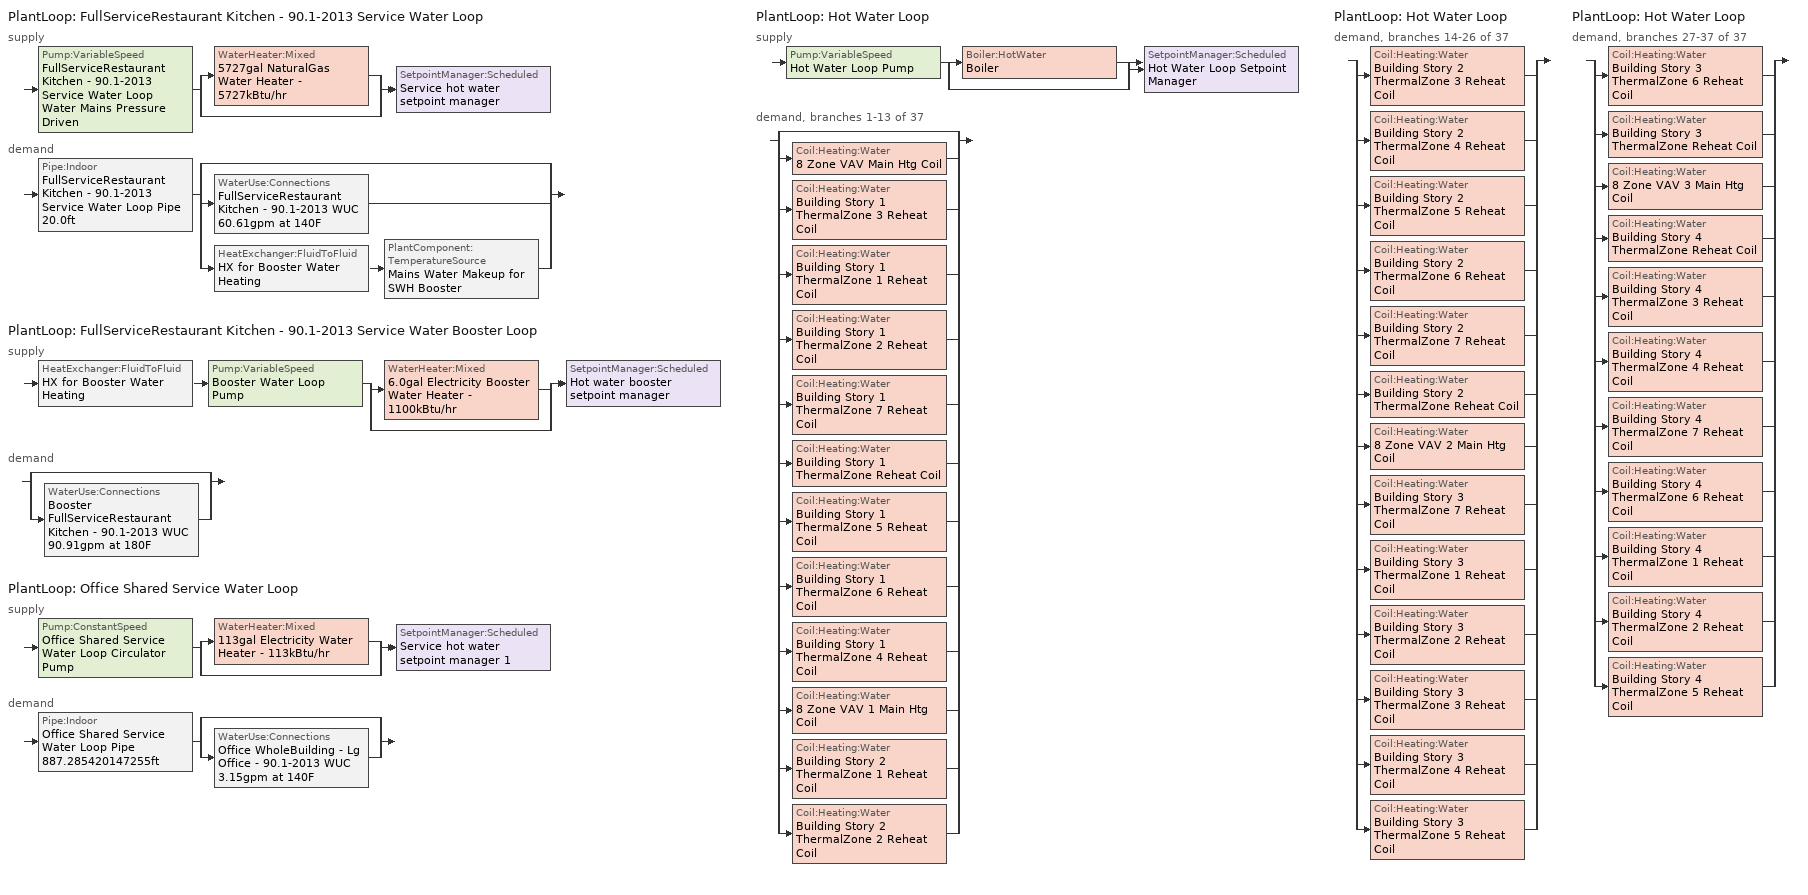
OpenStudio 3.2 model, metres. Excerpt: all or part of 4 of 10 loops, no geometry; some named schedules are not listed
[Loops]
PlantLoop 'FullServiceRestaurant Kitchen - 90.1-2013 Service Water Loop'
 supply: Pump:VariableSpeed 'FullServiceRestaurant Kitchen - 90.1-2013 Service Water Loop Water Mains Pressure Driven' > split
  | WaterHeater:Mixed '5727gal NaturalGas Water Heater - 5727kBtu/hr'
  | bypass
  join > SetpointManager:Scheduled 'Service hot water setpoint manager'
 demand: Pipe:Indoor 'FullServiceRestaurant Kitchen - 90.1-2013 Service Water Loop Pipe 20.0ft' > split
  | bypass
  | WaterUse:Connections 'FullServiceRestaurant Kitchen - 90.1-2013 WUC 60.61gpm at 140F'
  | HeatExchanger:FluidToFluid 'HX for Booster Water Heating' > PlantComponent:TemperatureSource 'Mains Water Makeup for SWH Booster'
PlantLoop 'FullServiceRestaurant Kitchen - 90.1-2013 Service Water Booster Loop'
 supply: HeatExchanger:FluidToFluid 'HX for Booster Water Heating' > Pump:VariableSpeed 'Booster Water Loop Pump' > split
  | WaterHeater:Mixed '6.0gal Electricity Booster Water Heater - 1100kBtu/hr'
  | bypass
  join > SetpointManager:Scheduled 'Hot water booster setpoint manager'
 demand: split
  | bypass
  | WaterUse:Connections 'Booster FullServiceRestaurant Kitchen - 90.1-2013 WUC 90.91gpm at 180F'
PlantLoop 'Office Shared Service Water Loop'
 supply: Pump:ConstantSpeed 'Office Shared Service Water Loop Circulator Pump' > split
  | WaterHeater:Mixed '113gal Electricity Water Heater - 113kBtu/hr'
  | bypass
  join > SetpointManager:Scheduled 'Service hot water setpoint manager 1'
 demand: Pipe:Indoor 'Office Shared Service Water Loop Pipe 887.285420147255ft' > split
  | bypass
  | WaterUse:Connections 'Office WholeBuilding - Lg Office - 90.1-2013 WUC 3.15gpm at 140F'
PlantLoop 'Hot Water Loop'
 supply: Pump:VariableSpeed 'Hot Water Loop Pump' > split
  | Boiler:HotWater 'Boiler'
  | bypass
  join > SetpointManager:Scheduled 'Hot Water Loop Setpoint Manager'
 demand, branches 1-13 of 37: split
  | bypass
  | Coil:Heating:Water '8 Zone VAV Main Htg Coil'
  | Coil:Heating:Water 'Building Story 1 ThermalZone 3 Reheat Coil'
  | Coil:Heating:Water 'Building Story 1 ThermalZone 1 Reheat Coil'
  | Coil:Heating:Water 'Building Story 1 ThermalZone 2 Reheat Coil'
  | Coil:Heating:Water 'Building Story 1 ThermalZone 7 Reheat Coil'
  | Coil:Heating:Water 'Building Story 1 ThermalZone Reheat Coil'
  | Coil:Heating:Water 'Building Story 1 ThermalZone 5 Reheat Coil'
  | Coil:Heating:Water 'Building Story 1 ThermalZone 6 Reheat Coil'
  | Coil:Heating:Water 'Building Story 1 ThermalZone 4 Reheat Coil'
  | Coil:Heating:Water '8 Zone VAV 1 Main Htg Coil'
  | Coil:Heating:Water 'Building Story 2 ThermalZone 1 Reheat Coil'
  | Coil:Heating:Water 'Building Story 2 ThermalZone 2 Reheat Coil'
PlantLoop 'Hot Water Loop'
 demand, branches 14-26 of 37: split
  | Coil:Heating:Water 'Building Story 2 ThermalZone 3 Reheat Coil'
  | Coil:Heating:Water 'Building Story 2 ThermalZone 4 Reheat Coil'
  | Coil:Heating:Water 'Building Story 2 ThermalZone 5 Reheat Coil'
  | Coil:Heating:Water 'Building Story 2 ThermalZone 6 Reheat Coil'
  | Coil:Heating:Water 'Building Story 2 ThermalZone 7 Reheat Coil'
  | Coil:Heating:Water 'Building Story 2 ThermalZone Reheat Coil'
  | Coil:Heating:Water '8 Zone VAV 2 Main Htg Coil'
  | Coil:Heating:Water 'Building Story 3 ThermalZone 7 Reheat Coil'
  | Coil:Heating:Water 'Building Story 3 ThermalZone 1 Reheat Coil'
  | Coil:Heating:Water 'Building Story 3 ThermalZone 2 Reheat Coil'
  | Coil:Heating:Water 'Building Story 3 ThermalZone 3 Reheat Coil'
  | Coil:Heating:Water 'Building Story 3 ThermalZone 4 Reheat Coil'
  | Coil:Heating:Water 'Building Story 3 ThermalZone 5 Reheat Coil'
PlantLoop 'Hot Water Loop'
 demand, branches 27-37 of 37: split
  | Coil:Heating:Water 'Building Story 3 ThermalZone 6 Reheat Coil'
  | Coil:Heating:Water 'Building Story 3 ThermalZone Reheat Coil'
  | Coil:Heating:Water '8 Zone VAV 3 Main Htg Coil'
  | Coil:Heating:Water 'Building Story 4 ThermalZone Reheat Coil'
  | Coil:Heating:Water 'Building Story 4 ThermalZone 3 Reheat Coil'
  | Coil:Heating:Water 'Building Story 4 ThermalZone 4 Reheat Coil'
  | Coil:Heating:Water 'Building Story 4 ThermalZone 7 Reheat Coil'
  | Coil:Heating:Water 'Building Story 4 ThermalZone 6 Reheat Coil'
  | Coil:Heating:Water 'Building Story 4 ThermalZone 1 Reheat Coil'
  | Coil:Heating:Water 'Building Story 4 ThermalZone 2 Reheat Coil'
  | Coil:Heating:Water 'Building Story 4 ThermalZone 5 Reheat Coil'
[Construction]
Uninsulated copper pipe 0.75in type L: Copper pipe 0.75in type L
Uninsulated copper pipe 0.75in type L 1: Copper pipe 0.75in type L 1
[Material] Roughness=Smooth; Thickness {m}=0.001143; Conductivity {W/m-K}=386; Density {kg/m3}=8906.27; Specific Heat {J/kg-K}=385.1856; Thermal Absorptance=0.9; Solar Absorptance=0.7; Visible Absorptance=0.7
Copper pipe 0.75in type L; Copper pipe 0.75in type L 1
[WaterUse:Connections] Drain Water Heat Exchanger Type=None; Drain Water Heat Exchanger Destination=Plant
Name | Water Use Equipment Name 1
Booster FullServiceRestaurant Kitchen - 90.1-2013 WUC 90.91gpm at 180F | Booster FullServiceRestaurant Kitchen - 90.1-2013 Service Water Use 90.91gpm at 180F
FullServiceRestaurant Kitchen - 90.1-2013 WUC 60.61gpm at 140F | FullServiceRestaurant Kitchen - 90.1-2013 Service Water Use 60.61gpm at 140F
Office WholeBuilding - Lg Office - 90.1-2013 WUC 3.15gpm at 140F | Office WholeBuilding - Lg Office - 90.1-2013 Service Water Use 3.15gpm at 140F
[WaterUse:Equipment:Definition] Sensible Fraction Schedule=Fraction Sensible - 0.2; Latent Fraction Schedule=Fraction Latent - 0.05
Name | Peak Flow Rate {m3/s} | Target Temperature Schedule
Booster FullServiceRestaurant Kitchen - 90.1-2013 Service Water Use Def 90.91gpm | 0.0057355 | Mixed Water At Faucet Temp - 180F
FullServiceRestaurant Kitchen - 90.1-2013 Service Water Use Def 60.61gpm | 0.00382367 | Mixed Water At Faucet Temp - 140F
Office WholeBuilding - Lg Office - 90.1-2013 Service Water Use Def 3.15gpm | 0.000198892 | Mixed Water At Faucet Temp - 140F 1
[WaterUse:Equipment]
Name | Water Use Equipment Definition | Flow Rate Fraction Schedule
Booster FullServiceRestaurant Kitchen - 90.1-2013 Service Water Use 90.91gpm at 180F | Booster FullServiceRestaurant Kitchen - 90.1-2013 Service Water Use Def 90.91gpm | RestaurantSitDown BLDG_SWH_SCH
FullServiceRestaurant Kitchen - 90.1-2013 Service Water Use 60.61gpm at 140F | FullServiceRestaurant Kitchen - 90.1-2013 Service Water Use Def 60.61gpm | RestaurantSitDown BLDG_SWH_SCH
Office WholeBuilding - Lg Office - 90.1-2013 Service Water Use 3.15gpm at 140F | Office WholeBuilding - Lg Office - 90.1-2013 Service Water Use Def 3.15gpm | OfficeLarge BLDG_SWH_SCH
[PlantLoop] Glycol Concentration=0; Plant Loop Volume {m3}=Autocalculate; Load Distribution Scheme=Optimal
FullServiceRestaurant Kitchen - 90.1-2013 Service Water Loop; Office Shared Service Water Loop: Maximum Loop Temperature {C}=60; Minimum Loop Temperature {C}=10
FullServiceRestaurant Kitchen - 90.1-2013 Service Water Booster Loop: 
Hot Water Loop: Minimum Loop Temperature {C}=10; Fluid Type=Water
[Sizing:Plant] Loop Type=Heating; Sizing Option=NonCoincident; Zone Timesteps in Averaging Window=1; Coincident Sizing Factor Mode=None
Name | Design Loop Exit Temperature {C} | Loop Design Temperature Difference {deltaC}
FullServiceRestaurant Kitchen - 90.1-2013 Service Water Loop; Office Shared Service Water Loop | 60 | 5
FullServiceRestaurant Kitchen - 90.1-2013 Service Water Booster Loop | 82.2222 | 5
Hot Water Loop | 82.2222 | 11.1111
[SetpointManager:Scheduled] Control Variable=Temperature
Name | Schedule | Setpoint Node or NodeList
Service hot water setpoint manager | Service Water Loop Temp - 140F | FullServiceRestaurant Kitchen - 90.1-2013 Service Water Loop Supply Outlet Node
Hot water booster setpoint manager | Service Water Booster Temp - 180.00000000000006F | FullServiceRestaurant Kitchen - 90.1-2013 Service Water Booster Loop Supply Outlet Node
Service hot water setpoint manager 1 | Service Water Loop Temp - 140F 1 | Office Shared Service Water Loop Supply Outlet Node
Hot Water Loop Setpoint Manager | Hot Water Loop Temp - 180F | Hot Water Loop Supply Outlet Node
[Pump:VariableSpeed] Skin Loss Radiative Fraction=0.5; Design Power Sizing Method=PowerPerFlowPerPressure; Design Electric Power per Unit Flow Rate {W/(m3/s)}=348701.1; Design Shaft Power per Unit Flow Rate per Unit Head {W-s/m3-Pa}=1.28205; Design Minimum Flow Rate Fraction=0
Name | Rated Pump Head {Pa} | Motor Efficiency | Pump Control Type | Rated Power Consumption {W} | Minimum Flow Rate {m3/s}
FullServiceRestaurant Kitchen - 90.1-2013 Service Water Loop Water Mains Pressure Driven | 0.001 | 1 | Continuous
Booster Water Loop Pump | 0 | 1 | Continuous | 0 | 0
Hot Water Loop Pump | 179344 | 0.9 | Intermittent
[WaterHeater:Mixed] Deadband Temperature Difference {deltaC}=2; Heater Control Type=Cycle; Off Cycle Parasitic Fuel Consumption Rate {W}=0; Off Cycle Parasitic Heat Fraction to Tank=0.8; On Cycle Parasitic Fuel Consumption Rate {W}=0; Ambient Temperature Indicator=Schedule; Use Side Effectiveness=1; Source Side Effectiveness=1; Use Side Design Flow Rate {m3/s}=autosize; Source Side Design Flow Rate {m3/s}=autosize; Indirect Water Heating Recovery Time {hr}=1.5; Source Side Flow Control Mode=IndirectHeatPrimarySetpoint
Name | Tank Volume {m3} | Setpoint Temperature Schedule | Maximum Temperature Limit {C} | Heater Maximum Capacity {W} | Heater Fuel Type | Heater Thermal Efficiency | Off Cycle Parasitic Fuel Type | On Cycle Parasitic Fuel Type | Ambient Temperature Schedule | Off Cycle Loss Coefficient to Ambient Temperature {W/K} | On Cycle Loss Coefficient to Ambient Temperature {W/K}
5727gal NaturalGas Water Heater - 5727kBtu/hr | 21.6802 | Service Water Loop Temp - 140F | 60 | 1.67851e+06 | NaturalGas | 0.78 | NaturalGas | NaturalGas | Water Heater Ambient Temp Schedule - 71.6f | 6 | 6
6.0gal Electricity Booster Water Heater - 1100kBtu/hr | 0.0227125 | Service Water Booster Temp - 180.00000000000006F | 82.2222 | 322273 | Electricity | 1 | Electricity | Electricity | Water Heater Ambient Temp Schedule - 71.6 | 1.053 | 1.053
113gal Electricity Water Heater - 113kBtu/hr | 0.428533 | Service Water Loop Temp - 140F 1 | 60 | 33177.6 | Electricity | 1 | Electricity | Electricity | Water Heater Ambient Temp Schedule - 71.6f 1 | 1.053 | 1.053
[WaterHeater:Sizing] Design Mode=PeakDraw; Time Storage Can Meet Peak Draw {hr}=0.538503; Time for Tank Recovery {hr}=0; Nominal Tank Volume for Autosizing Plant Connections {m3}=1
5727gal NaturalGas Water Heater - 5727kBtu/hr; 6.0gal Electricity Booster Water Heater - 1100kBtu/hr; 113gal Electricity Water Heater - 113kBtu/hr
[Pipe:Indoor] Environment Type=Schedule; Pipe Inside Diameter {m}=0.019939
Name | Construction | Ambient Temperature Schedule | Ambient Air Velocity Schedule | Pipe Length {m}
FullServiceRestaurant Kitchen - 90.1-2013 Service Water Loop Pipe 20.0ft | Uninsulated copper pipe 0.75in type L | FullServiceRestaurant Kitchen - 90.1-2013 Service Water Loop Piping Air Temp - 70F | FullServiceRestaurant Kitchen - 90.1-2013 Service Water Loop Piping Air Velocity - 0.67mph | 6.096
Office Shared Service Water Loop Pipe 887.285420147255ft | Uninsulated copper pipe 0.75in type L 1 | Office Shared Service Water Loop Piping Air Temp - 70F | Office Shared Service Water Loop Piping Air Velocity - 0.67mph | 270.445
[HeatExchanger:FluidToFluid]
HX for Booster Water Heating: Loop Demand Side Design Flow Rate {m3/s}=autosize; Loop Supply Side Design Flow Rate {m3/s}=autosize; Heat Exchange Model Type=Ideal; Heat Exchanger U-Factor Times Area Value {W/K}=autosize; Control Type=UncontrolledOn; Minimum Temperature Difference to Activate Heat Exchanger {deltaC}=0.01; Heat Transfer Metering End Use Type=LoopToLoop; Component Override Cooling Control Temperature Mode=Loop; Sizing Factor=1; Operation Minimum Temperature Limit {C}=0; Operation Maximum Temperature Limit {C}=100
[PlantComponent:TemperatureSource]
Mains Water Makeup for SWH Booster: Design Volume Flow Rate {m3/s}=autosize; Temperature Specification Type=Scheduled; Source Temperature {C}=8; Source Temperature Schedule=Mains Water Temperature
[Pump:ConstantSpeed]
Office Shared Service Water Loop Circulator Pump: Rated Flow Rate {m3/s}=autosize; Rated Pump Head {Pa}=29890.7; Rated Power Consumption {W}=autosize; Motor Efficiency=0.3; Fraction of Motor Inefficiencies to Fluid Stream=0; Pump Control Type=Intermittent; Design Power Sizing Method=PowerPerFlowPerPressure; Design Electric Power per Unit Flow Rate {W/(m3/s)}=348701.1; Design Shaft Power per Unit Flow Rate per Unit Head {W-s/m3-Pa}=1.28205
[Boiler:HotWater]
Boiler: Fuel Type=NaturalGas; Nominal Thermal Efficiency=0.78; Efficiency Curve Temperature Evaluation Variable=LeavingBoiler; Minimum Part Load Ratio=0; Maximum Part Load Ratio=1.2; Optimum Part Load Ratio=1; Water Outlet Upper Temperature Limit {C}=95; Boiler Flow Mode=LeavingSetpointModulated; Parasitic Electric Load {W}=0; Sizing Factor=1
[Coil:Heating:Water] Availability Schedule=Always On Discrete; Rated Inlet Water Temperature {C}=82.2222; Rated Outlet Water Temperature {C}=71.1111
Name | Rated Inlet Air Temperature {C} | Rated Outlet Air Temperature {C}
8 Zone VAV Main Htg Coil; 8 Zone VAV 1 Main Htg Coil; 8 Zone VAV 2 Main Htg Coil; 8 Zone VAV 3 Main Htg Coil | 7.22222 | 12.7778
Building Story 1 ThermalZone 3 Reheat Coil; Building Story 1 ThermalZone 1 Reheat Coil; Building Story 1 ThermalZone 2 Reheat Coil; Building Story 1 ThermalZone 7 Reheat Coil; Building Story 1 ThermalZone Reheat Coil; Building Story 1 ThermalZone 5 Reheat Coil; Building Story 1 ThermalZone 6 Reheat Coil; Building Story 1 ThermalZone 4 Reheat Coil; Building Story 2 ThermalZone 1 Reheat Coil; Building Story 2 ThermalZone 2 Reheat Coil; Building Story 2 ThermalZone 3 Reheat Coil; Building Story 2 ThermalZone 4 Reheat Coil; Building Story 2 ThermalZone 5 Reheat Coil; Building Story 2 ThermalZone 6 Reheat Coil; Building Story 2 ThermalZone 7 Reheat Coil; Building Story 2 ThermalZone Reheat Coil; Building Story 3 ThermalZone 7 Reheat Coil; Building Story 3 ThermalZone 1 Reheat Coil; Building Story 3 ThermalZone 2 Reheat Coil; Building Story 3 ThermalZone 3 Reheat Coil; Building Story 3 ThermalZone 4 Reheat Coil; Building Story 3 ThermalZone 5 Reheat Coil; Building Story 3 ThermalZone 6 Reheat Coil; Building Story 3 ThermalZone Reheat Coil; Building Story 4 ThermalZone Reheat Coil; Building Story 4 ThermalZone 3 Reheat Coil; Building Story 4 ThermalZone 4 Reheat Coil; Building Story 4 ThermalZone 7 Reheat Coil; Building Story 4 ThermalZone 6 Reheat Coil; Building Story 4 ThermalZone 1 Reheat Coil; Building Story 4 ThermalZone 2 Reheat Coil; Building Story 4 ThermalZone 5 Reheat Coil | 12.7778 | 40
[Controller:WaterCoil] Action=Normal; Controller Convergence Tolerance {deltaC}=0.1; Minimum Actuated Flow {m3/s}=0
Name | Water Coil
8 Zone VAV Main Htg Coil Controller | 8 Zone VAV Main Htg Coil
Building Story 1 ThermalZone 3 Reheat Coil Controller | Building Story 1 ThermalZone 3 Reheat Coil
Building Story 1 ThermalZone 1 Reheat Coil Controller | Building Story 1 ThermalZone 1 Reheat Coil
Building Story 1 ThermalZone 2 Reheat Coil Controller | Building Story 1 ThermalZone 2 Reheat Coil
Building Story 1 ThermalZone 7 Reheat Coil Controller | Building Story 1 ThermalZone 7 Reheat Coil
Building Story 1 ThermalZone Reheat Coil Controller | Building Story 1 ThermalZone Reheat Coil
Building Story 1 ThermalZone 5 Reheat Coil Controller | Building Story 1 ThermalZone 5 Reheat Coil
Building Story 1 ThermalZone 6 Reheat Coil Controller | Building Story 1 ThermalZone 6 Reheat Coil
Building Story 1 ThermalZone 4 Reheat Coil Controller | Building Story 1 ThermalZone 4 Reheat Coil
8 Zone VAV 1 Main Htg Coil Controller | 8 Zone VAV 1 Main Htg Coil
Building Story 2 ThermalZone 1 Reheat Coil Controller | Building Story 2 ThermalZone 1 Reheat Coil
Building Story 2 ThermalZone 2 Reheat Coil Controller | Building Story 2 ThermalZone 2 Reheat Coil
Building Story 2 ThermalZone 3 Reheat Coil Controller | Building Story 2 ThermalZone 3 Reheat Coil
Building Story 2 ThermalZone 4 Reheat Coil Controller | Building Story 2 ThermalZone 4 Reheat Coil
Building Story 2 ThermalZone 5 Reheat Coil Controller | Building Story 2 ThermalZone 5 Reheat Coil
Building Story 2 ThermalZone 6 Reheat Coil Controller | Building Story 2 ThermalZone 6 Reheat Coil
Building Story 2 ThermalZone 7 Reheat Coil Controller | Building Story 2 ThermalZone 7 Reheat Coil
Building Story 2 ThermalZone Reheat Coil Controller | Building Story 2 ThermalZone Reheat Coil
8 Zone VAV 2 Main Htg Coil Controller | 8 Zone VAV 2 Main Htg Coil
Building Story 3 ThermalZone 7 Reheat Coil Controller | Building Story 3 ThermalZone 7 Reheat Coil
Building Story 3 ThermalZone 1 Reheat Coil Controller | Building Story 3 ThermalZone 1 Reheat Coil
Building Story 3 ThermalZone 2 Reheat Coil Controller | Building Story 3 ThermalZone 2 Reheat Coil
Building Story 3 ThermalZone 3 Reheat Coil Controller | Building Story 3 ThermalZone 3 Reheat Coil
Building Story 3 ThermalZone 4 Reheat Coil Controller | Building Story 3 ThermalZone 4 Reheat Coil
Building Story 3 ThermalZone 5 Reheat Coil Controller | Building Story 3 ThermalZone 5 Reheat Coil
Building Story 3 ThermalZone 6 Reheat Coil Controller | Building Story 3 ThermalZone 6 Reheat Coil
Building Story 3 ThermalZone Reheat Coil Controller | Building Story 3 ThermalZone Reheat Coil
8 Zone VAV 3 Main Htg Coil Controller | 8 Zone VAV 3 Main Htg Coil
Building Story 4 ThermalZone Reheat Coil Controller | Building Story 4 ThermalZone Reheat Coil
Building Story 4 ThermalZone 3 Reheat Coil Controller | Building Story 4 ThermalZone 3 Reheat Coil
Building Story 4 ThermalZone 4 Reheat Coil Controller | Building Story 4 ThermalZone 4 Reheat Coil
Building Story 4 ThermalZone 7 Reheat Coil Controller | Building Story 4 ThermalZone 7 Reheat Coil
Building Story 4 ThermalZone 6 Reheat Coil Controller | Building Story 4 ThermalZone 6 Reheat Coil
Building Story 4 ThermalZone 1 Reheat Coil Controller | Building Story 4 ThermalZone 1 Reheat Coil
Building Story 4 ThermalZone 2 Reheat Coil Controller | Building Story 4 ThermalZone 2 Reheat Coil
Building Story 4 ThermalZone 5 Reheat Coil Controller | Building Story 4 ThermalZone 5 Reheat Coil
[Schedule:Ruleset]
RestaurantSitDown BLDG_SWH_SCH: Default Day Schedule=RestaurantSitDown BLDG_SWH_SCH Default; Summer Design Day Schedule=RestaurantSitDown BLDG_SWH_SCH Summer Design Day; Winter Design Day Schedule=RestaurantSitDown BLDG_SWH_SCH Winter Design Day
Fraction Sensible - 0.2: Default Day Schedule=Fraction Sensible - 0.2 Default
Fraction Latent - 0.05: Default Day Schedule=Fraction Latent - 0.05 Default
Mixed Water At Faucet Temp - 180F: Default Day Schedule=Mixed Water At Faucet Temp - 180F Default
Mixed Water At Faucet Temp - 140F: Default Day Schedule=Mixed Water At Faucet Temp - 140F Default
Service Water Loop Temp - 140F: Default Day Schedule=Service Water Loop Temp - 140F Default
Water Heater Ambient Temp Schedule - 71.6f: Default Day Schedule=Water Heater Ambient Temp Schedule - 71.6f Default
FullServiceRestaurant Kitchen - 90.1-2013 Service Water Loop Piping Air Temp - 70F: Default Day Schedule=FullServiceRestaurant Kitchen - 90.1-2013 Service Water Loop Piping Air Temp - 70F Default
FullServiceRestaurant Kitchen - 90.1-2013 Service Water Loop Piping Air Velocity - 0.67mph: Default Day Schedule=FullServiceRestaurant Kitchen - 90.1-2013 Service Water Loop Piping Air Velocity - 0.67mph Default
Service Water Booster Temp - 180.00000000000006F: Default Day Schedule=Service Water Booster Temp - 180.00000000000006F Default
Water Heater Ambient Temp Schedule - 71.6: Default Day Schedule=Water Heater Ambient Temp Schedule - 71.6 Default
OfficeLarge BLDG_SWH_SCH: Default Day Schedule=OfficeLarge BLDG_SWH_SCH Default; Summer Design Day Schedule=OfficeLarge BLDG_SWH_SCH Summer Design Day; Winter Design Day Schedule=OfficeLarge BLDG_SWH_SCH Winter Design Day
Mixed Water At Faucet Temp - 140F 1: Default Day Schedule=Mixed Water At Faucet Temp - 140F Default 1
Service Water Loop Temp - 140F 1: Default Day Schedule=Service Water Loop Temp - 140F Default 1
Water Heater Ambient Temp Schedule - 71.6f 1: Default Day Schedule=Water Heater Ambient Temp Schedule - 71.6f Default 1
Office Shared Service Water Loop Piping Air Temp - 70F: Default Day Schedule=Office Shared Service Water Loop Piping Air Temp - 70F Default
Office Shared Service Water Loop Piping Air Velocity - 0.67mph: Default Day Schedule=Office Shared Service Water Loop Piping Air Velocity - 0.67mph Default
Hot Water Loop Temp - 180F: Default Day Schedule=Hot Water Loop Temp - 180F Default
[Schedule:Day]
RestaurantSitDown BLDG_SWH_SCH Default: 1, 0, 0.25, 6, 0, 0, 10, 0, 0.15, 12, 0, 0.5, 14, 0, 0.4, 17, 0, 0.3, 18, 0, 0.4, 20, 0, 0.5, 21, 0, 0.4, 22, 0, 0.5, 23, 0, 0.4, 24, 0, 0.2
RestaurantSitDown BLDG_SWH_SCH Summer Design Day: 1, 0, 0.2, 6, 0, 0, 7, 0, 0.15, 8, 0, 0.6, 9, 0, 0.55, 10, 0, 0.45, 11, 0, 0.4, 12, 0, 0.45, 13, 0, 0.4, 14, 0, 0.35, 17, 0, 0.3, 18, 0, 0.4, 19, 0, 0.55, 20, 0, 0.6, 21, 0, 0.5, 22, 0, 0.55, 23, 0, 0.45, 24, 0, 0.25
RestaurantSitDown BLDG_SWH_SCH Winter Design Day: 1, 0, 0.2, 6, 0, 0, 9, 0, 0.15, 10, 0, 0.5, 11, 0, 0.45, 13, 0, 0.5, 14, 0, 0.45, 16, 0, 0.4, 17, 0, 0.35, 18, 0, 0.4, 20, 0, 0.55, 21, 0, 0.5, 22, 0, 0.55, 23, 0, 0.4, 24, 0, 0.3
Service Water Loop Temp - 140F Default; Service Water Loop Temp - 140F Default 1: 24, 0, 60
Water Heater Ambient Temp Schedule - 71.6f Default: 24, 0, 22
Service Water Booster Temp - 180.00000000000006F Default; Hot Water Loop Temp - 180F Default: 24, 0, 82.2222
OfficeLarge BLDG_SWH_SCH Default: 6, 0, 0, 7, 0, 0.07, 11, 0, 0.04, 13, 0, 0.06, 14, 0, 0.09, 15, 0, 0.06, 21, 0, 0.04, 22, 0, 0.07, 24, 0, 0.04
OfficeLarge BLDG_SWH_SCH Summer Design Day: 6, 0, 0, 7, 0, 0.07, 8, 0, 0.19, 9, 0, 0.35, 10, 0, 0.38, 11, 0, 0.39, 12, 0, 0.47, 13, 0, 0.57, 14, 0, 0.54, 15, 0, 0.34, 16, 0, 0.33, 17, 0, 0.44, 18, 0, 0.26, 19, 0, 0.21, 20, 0, 0.15, 21, 0, 0.17, 22, 0, 0.08, 24, 0, 0.05
OfficeLarge BLDG_SWH_SCH Winter Design Day: 6, 0, 0, 7, 0, 0.07, 8, 0, 0.11, 9, 0, 0.15, 10, 0, 0.21, 11, 0, 0.19, 12, 0, 0.23, 13, 0, 0.2, 14, 0, 0.19, 15, 0, 0.15, 16, 0, 0.13, 17, 0, 0.14, 21, 0, 0.07, 22, 0, 0.09, 24, 0, 0.05
[Schedule:Rule] Date Specification Type=DateRange; Start Month=1; Start Day=1; End Month=12; End Day=31
Name | Schedule Ruleset | Rule Order | Day Schedule | Apply Monday | Apply Tuesday | Apply Wednesday | Apply Thursday | Apply Friday | Apply Saturday
Schedule Rule 33 | RestaurantSitDown BLDG_SWH_SCH | 1 | RestaurantSitDown BLDG_SWH_SCH SmrDsn|Wkdy Day | Yes | Yes | Yes | Yes | Yes
Schedule Rule 34 | RestaurantSitDown BLDG_SWH_SCH | 0 | RestaurantSitDown BLDG_SWH_SCH WntrDsn|Sat Day |  |  |  |  |  | Yes
Schedule Rule 35 | OfficeLarge BLDG_SWH_SCH | 1 | OfficeLarge BLDG_SWH_SCH SmrDsn|Wkdy Day | Yes | Yes | Yes | Yes | Yes
Schedule Rule 36 | OfficeLarge BLDG_SWH_SCH | 0 | OfficeLarge BLDG_SWH_SCH WntrDsn|Sat Day |  |  |  |  |  | Yes
[Schedule:Constant]
Name | Value
Always On Discrete | 1
Mains Water Temperature | 10
